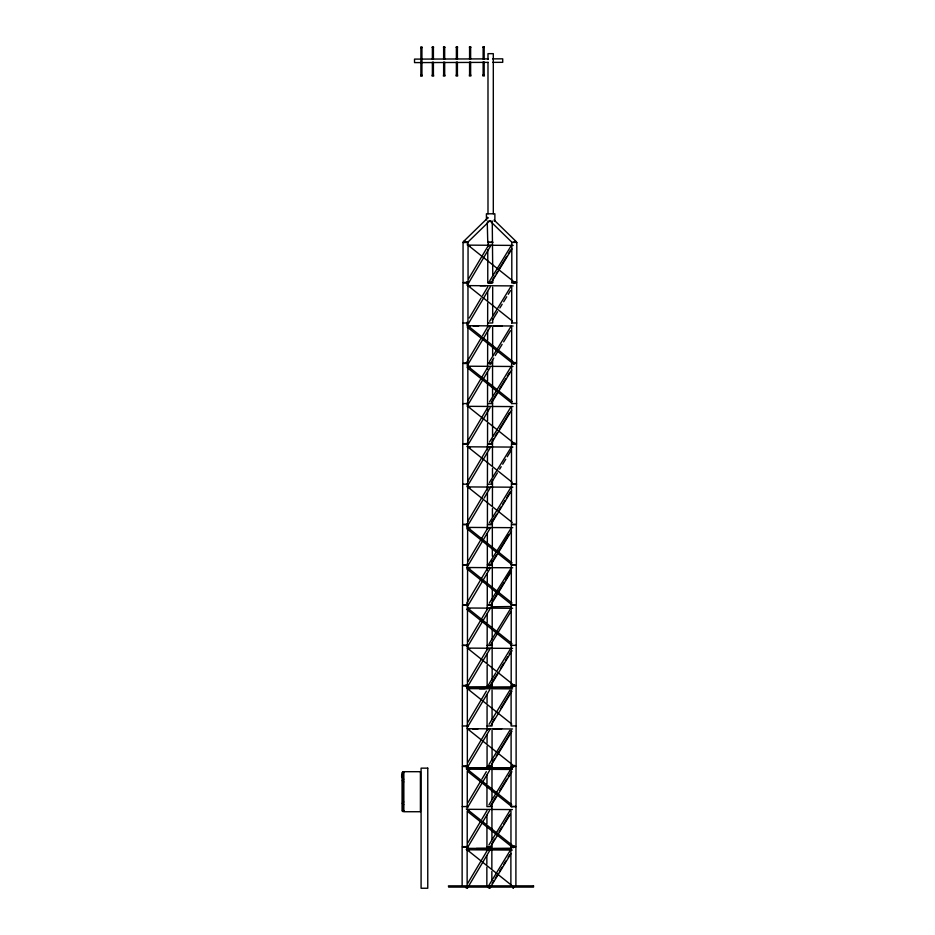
<?xml version="1.0" encoding="UTF-8"?>
<svg xmlns="http://www.w3.org/2000/svg" width="935" height="935" viewBox="0 0 935 935"><rect width="100%" height="100%" fill="white"/><g stroke="black" fill="none" stroke-linecap="round" stroke-linejoin="round"><path stroke-width="1.4" d="M466.249 363.06C468.587 360.618 468.564 366.532 466.249 363.06L481.046 338.178M465.478 886.918L466.331 888.133L467.488 887.981L490.127 849.892M487.988 886.859L488.549 887.946L489.975 887.969L511.024 853.55M467.068 242.878L466.857 242.013M487.766 246.723L488.456 241.464M492.266 222.518L492.768 275.322M487.556 608.533L489.449 608.288M487.205 850.312L488.619 850.312M466.635 281.914C465.42 284.217 470.457 283.585 467.64 281.902M466.904 323.814L468.412 323.615L467.009 322.283M467.033 404.551L468.283 404.212L467.149 402.903M467.033 444.663L468.295 444.102L467.149 443.015M466.951 485.148L468.201 484.809L467.068 483.5M466.904 525.26L468.143 524.921L467.021 523.612M467.103 565.839L468.084 565.184L466.939 564.097M467.033 605.95L468.003 605.518L467.149 604.29M466.951 646.436L467.921 646.003L467.068 644.776M466.016 684.899C464.8 687.202 469.837 686.571 467.021 684.887M467.103 727.056L467.804 726.378L466.939 725.373M467.699 766.899C467.184 763.229 464.017 767.822 467.699 766.899L490.337 728.809M467.009 807.653L467.71 807.197L467.126 806.11M466.962 847.764L467.664 847.297L467.068 846.222M467.488 887.981L467.219 886.894M489.145 281.879C487.801 283.808 492.616 283.983 490.419 282.031M488.526 684.864L488.853 686.267L490.361 686.103M488.444 765.461L488.76 766.864L490.279 766.7M489.975 887.969L489.73 886.883M468.599 278.735L488.573 245.134M468.412 283.317L491.05 245.227M469.265 317.982L481.093 298.066M482.577 295.577L487.754 286.858M468.33 323.802L490.232 286.94M482.53 335.688L488.163 326.011L488.234 326.595L490.372 325.731M468.271 363.914L490.91 325.824M467.652 401.068L487.626 367.455M468.19 404.399L490.104 367.537M467.652 441.168L487.626 407.567M468.19 444.511L490.104 407.648M467.57 481.654L487.544 448.052M468.108 484.996L490.746 446.907M467.512 521.765L487.497 488.163M468.061 525.108L482.67 500.529M484.131 498.075L490.7 487.018M468.178 561.012L487.416 528.649M467.979 565.593L490.618 527.504M466.74 603.192L487.638 568.036M467.921 605.705L490.559 567.615M468.026 641.609L487.264 609.246M467.839 646.19L490.478 608.101M467.979 681.72L487.953 648.107M467.792 686.302L490.431 648.212M467.897 722.206L486.399 691.094M467.71 726.787L489.613 689.925M467.897 762.317L487.871 728.704M467.816 802.803L480.391 781.648M481.876 779.159L486.317 771.691M467.617 807.384L489.531 770.522M467.769 842.914L480.345 821.748M481.829 819.259L487.006 810.551M467.57 847.496L489.484 810.633M467.687 883.4L486.925 851.037M513.245 242.41L515.454 241.16L515.84 242.41M489.73 280.804L511.41 245.379M492.348 279.951L494.638 276.211M496.158 273.721L497.677 271.232M499.197 268.742L506.805 256.307M508.336 253.817L510.615 250.077M490.887 283.305L511.936 248.885M489.648 321.289L511.164 286.11M492.266 320.436L497.595 311.729M499.874 307.989L502.165 304.261M503.684 301.771L506.723 296.792M508.254 294.303L510.533 290.563M489.601 361.401L511.118 326.221M489.472 362.359L488.923 363.481L490.606 364.042L493.738 358.058M495.269 355.569L497.549 351.829M499.068 349.339L502.118 344.372M503.638 341.883L510.487 330.674M489.519 401.886L511.036 366.707M491.378 402.284L497.467 392.326M499.746 388.586L505.835 378.628M507.354 376.139L509.645 372.41M491.436 403.16L511.725 369.968M489.519 441.998L511.024 406.818M492.137 441.145L493.657 438.655M495.176 436.166L497.467 432.426M499.746 428.697L509.633 412.522M491.424 443.272L511.714 410.079M489.437 482.483L510.989 447.608M491.296 482.881L497.385 472.923M499.664 469.183L501.183 466.694M502.703 464.204L505.753 459.225M507.273 456.736L511.083 450.518M489.391 522.595L510.896 487.416M491.249 522.981L496.567 514.273M498.858 510.533L501.137 506.805M502.656 504.316L504.947 500.576M506.466 498.098L510.265 491.868M491.296 523.869L511.585 490.676M488.561 564.296L511.071 528.24M491.167 563.466L496.485 554.759M498.776 551.031L508.663 534.843M491.214 564.354L511.503 531.162M489.25 603.192L511.001 568.351M493.388 599.849L497.186 593.62M498.706 591.13L504.035 582.423M505.554 579.934L510.884 571.227M491.156 604.466L511.445 571.273M489.169 643.677L495.842 632.761M497.326 630.33L510.674 608.498M491.015 644.063L510.802 611.712M489.11 683.789L495.795 672.873M497.268 670.442L510.627 648.61M490.968 684.175L497.058 674.217M500.868 667.999L503.907 663.02M505.426 660.531L507.717 656.791M509.236 654.301L510.755 651.824M490.267 686.29L512.064 650.643M489.028 724.274L509.797 690.31M492.406 722.171L494.697 718.442M500.786 708.485L510.674 692.309M490.945 725.548L511.983 691.129M489.028 764.386L509.797 730.422M492.406 762.282L494.697 758.554M496.216 756.064L510.674 732.409M490.185 766.887L511.983 731.24M488.947 804.871L510.463 769.692M490.805 805.257L496.134 796.55M499.933 790.332L506.782 779.124M508.313 776.634L510.592 772.906M490.863 806.145L511.901 771.726M488.9 844.983L510.405 809.803M492.277 842.879L494.557 839.151M499.126 831.683L502.165 826.704M503.696 824.214L509.785 814.256M490.805 846.245L510.346 814.292M488.818 885.468L510.323 850.289M492.196 883.365L493.715 880.875M495.234 878.386L498.285 873.407M499.804 870.917L502.083 867.189M503.614 864.7L505.893 860.971M508.173 857.231L509.704 854.742M488.292 245.414L488.374 245.998L490.022 245.414M487.673 648.399L487.754 648.983L489.402 648.399M487.591 728.996L487.661 729.581L489.8 728.716M487.123 218.533L464.146 240.903L464.824 242.574M515.208 281.914L513.876 283.55L515.185 281.902M513.818 364.054L515.162 362.383L513.724 364.183L467.103 326.981M514.566 443.658C516.12 441.589 512.614 446.112 514.519 443.634L467.781 406.328L512.988 406.596M513.794 685.916L514.589 684.899L513.245 686.571M513.899 766.279L514.589 765.368L513.186 767.144M513.257 847.507L514.46 845.965L513.712 846.853M514.04 886.918L512.964 888.215L513.993 886.894M489.905 220.683L468.026 241.99L463.035 241.99M464.146 240.903L466.845 241.99M489.601 527.691L487.649 528.111M489.239 447.339L487.789 447.514M489.052 568.036L487.591 568.223M488.736 487.626L487.731 487.626M480.123 285.724L485.709 285.654M473.087 325.918L478.673 325.848M466.507 687.435L489.402 687.143M479.503 688.709L485.09 688.639M472.514 728.903L478.101 728.832M466.425 768.032L489.321 767.74M476.312 848.501L489.192 848.337M493.774 325.953L502.247 325.836M490.992 606.792L511.235 606.534M490.852 687.389L512.544 687.12M493.201 728.926L501.674 728.821M490.77 767.986L512.462 767.717M493.528 848.548L510.884 848.326M488.257 58.882L414.521 59.115L414.532 62.61L488.269 62.376M492.593 58.87L502.714 58.835L502.726 62.329L492.605 62.364M469.44 46.797L470.772 46.797M482.986 46.75L484.307 46.75M420.75 46.972L422.071 46.972M432.227 46.914L433.548 46.914M443.494 46.879L444.815 46.879M456.233 46.832L457.554 46.832M482.986 47.381L484.307 47.381M420.75 47.591L422.071 47.591M432.227 47.533L433.548 47.533M443.494 47.498L444.815 47.498M456.233 47.463L457.554 47.463M469.44 47.416L470.772 47.416M443.377 75.232L444.931 75.232M456.116 75.197L457.659 75.197M469.335 75.151L470.878 75.151M482.869 75.104L484.423 75.104M420.633 75.326L422.188 75.326M432.11 75.267L433.665 75.267M456.116 76.027L457.659 76.027M469.335 75.98L470.878 75.98M482.869 75.945L484.423 75.945M420.633 76.156L422.188 76.156M432.11 76.097L433.665 76.097M443.377 76.062L444.931 76.062M487.661 221.209L492.768 221.209M487.754 242.329L492.745 242.329L487.766 242.434L487.264 222.565M463.035 242.434L468.049 242.434L468.049 282.464L463.059 282.464L463.059 242.434M511.725 282.896L516.728 282.896L516.728 322.926L511.679 323.007M487.684 282.919L492.687 282.919M462.918 323.031L467.967 322.961L467.967 282.919L462.977 282.919L462.918 363.06L467.921 363.06L467.921 327.32M487.638 323.031L492.687 322.961L492.687 318.671M462.837 403.628L467.839 403.546M487.556 403.628L492.558 403.546M511.585 403.604L516.599 403.523M467.757 484.143L462.708 484.225L462.708 524.255L467.71 524.255L467.757 444.113L462.755 444.113L462.755 484.143M487.427 484.225L492.476 484.143M462.626 564.74L467.629 564.74L467.629 524.71L462.626 524.71L462.568 604.851L467.57 604.851L467.57 564.822L462.568 564.822M511.375 564.717L516.377 564.717L516.377 524.687L511.375 524.687L511.316 604.828L516.319 604.828L516.319 564.787L511.316 564.787M462.486 645.337L467.488 645.337M487.193 645.337L492.196 645.337L492.196 642.485M511.188 645.384L516.237 645.314M462.439 645.419L467.43 645.419M487.147 645.419L492.149 645.419L492.149 679.733M487.065 685.904L492.067 685.904M511.106 685.881L516.108 685.881L516.108 766.022L511.106 766.022L511.106 730.27M462.346 726.016L467.348 725.934M487.065 726.016L492.067 725.934L492.067 723.082M516.108 725.911L511.106 725.981L511.106 690.17M467.266 766.501L462.276 766.501L462.217 846.642L467.219 846.642L467.219 810.902M486.983 766.501L491.985 766.501L491.985 799.39M403.733 771.878L402.892 771.878L402.892 772.941M403.733 772.041L403.102 772.778L403.733 772.707M403.417 772.941L402.062 772.941L402.062 810.481L403.733 810.481M402.062 774.203L402.062 777.534M401.641 774.811L401.641 775.606M401.641 776.155L401.641 776.915M403.733 779.206L402.892 779.206L402.892 781.905L403.733 781.905M403.733 801.938L402.892 801.938L402.892 804.626L403.733 804.626M516.026 806.508L511.024 806.508L511.024 766.478L516.026 766.478L515.98 846.619L510.966 846.619L510.966 810.867M462.217 806.613L467.266 806.531L467.266 770.791M510.966 806.578L515.98 806.578M403.733 810.715L402.892 811.545L402.892 810.481M486.854 847.098L491.857 847.098L491.857 868.545M513.21 245.402L468.003 245.134L514.788 282.464M513.128 285.9L467.921 285.619L512.415 321.137M513.081 325.999L467.862 325.731L514.647 363.06M512.999 366.485L467.781 366.216L512.286 401.734M512.906 447.082L467.699 446.813L512.205 482.331M512.859 487.193L467.652 486.925L512.158 522.431M512.777 527.679L467.57 527.41L512.076 562.928M512.719 567.79L467.512 567.522L512.018 603.028M511.936 643.525L467.43 608.007L512.637 608.276M514.168 685.448L467.383 648.107L512.59 648.387M467.488 687.155L512.497 687.435M511.796 724.122L467.301 688.604L512.509 688.873M514.075 766.046L467.29 728.704L512.509 728.984M467.395 767.752L512.403 768.032M512.427 769.47L467.208 769.201L511.714 804.719M512.368 809.581L467.161 809.301L513.946 846.642M467.266 848.349L510.826 848.618M512.286 850.067L467.079 849.798L511.585 885.305M467.126 284.462L467.851 284.789M467.079 324.562L467.792 324.901M489.578 565.804L488.631 565.161M470.328 245.952L467.138 244.83M470.118 367.046L466.927 365.912M470.024 447.643L466.845 446.509M469.978 487.743L466.799 486.621M469.896 528.228L466.717 527.106M469.837 568.34L466.658 567.218M469.756 608.825L467.43 608.007M469.709 648.937L467.383 648.107M469.627 689.422L467.301 688.604M469.627 729.534L467.29 728.704M469.545 770.019L466.355 768.897M469.405 850.616L466.226 849.494M469.908 286.332L467.056 285.315M469.861 326.432L467.009 325.427M469.779 407.029L466.927 406.024M469.16 810.014L466.308 809.009M488.409 217.972L487.217 217.247M467.044 526.288L467.664 526.826M467.033 367.467L511.375 402.856M466.81 528.661L512.298 564.95M466.752 568.772L512.228 605.062M466.67 609.258L512.146 645.547M467.593 771.352L511.936 806.741M467.547 811.463L513.023 847.764M494.066 219.994L515.968 241.347M490.174 221.069L512.064 242.41M492.406 241.674L492.757 242.294M516.681 323.007L516.681 363.037L511.679 363.037L511.679 327.297M515.898 885.679L515.898 847.075L510.884 847.075L510.884 884.241M511.725 287.185L511.725 322.926M511.597 403.523L511.597 363.493L516.599 363.493L516.599 443.634L511.585 443.634L511.585 407.894M494.872 221.209L494.872 213.788L486.422 213.788L486.422 219.97M493.306 213.788L493.306 53.657L487.988 53.657L487.988 59.478M492.768 279.612L492.768 282.464L487.766 282.464L487.766 249.587M492.687 287.209L492.687 315.808M492.64 327.32L492.64 355.919M492.64 360.209L492.64 363.06L487.638 363.06L487.638 343.051M492.558 396.405L492.558 363.516L487.556 363.516L487.556 369.231M492.558 399.257L492.558 436.516M492.558 439.368L492.558 443.658L487.556 443.658L487.556 423.649M492.476 465.56L492.476 444.113L487.474 444.113L487.474 449.828M492.476 468.423L492.476 477.002M492.476 479.854L492.418 505.671M492.418 508.535L492.418 517.113M492.418 519.965L492.418 524.255L487.427 524.255L487.427 492.803M492.336 556.161L492.336 524.71L487.345 524.71L487.345 529M492.336 560.451L492.277 604.851L487.275 604.851L487.275 573.4M492.196 639.622L492.196 605.307L487.193 605.307L487.193 609.597M492.149 682.597L492.149 685.448L487.147 685.448L487.147 665.439M492.067 690.194L492.067 718.793M492.067 730.305L492.067 760.33M492.067 763.194L492.067 766.046L487.065 766.046L487.065 746.037M491.985 803.679L491.985 806.531L486.936 806.613L486.983 786.522M491.939 806.613L491.939 839.49M491.939 843.779L491.939 846.642L486.936 846.642L486.936 826.622M491.857 871.408L491.857 879.987M487.988 62.388L487.988 213.788M487.684 291.498L487.684 300.077M487.684 302.94L487.638 327.32M487.638 330.184L487.638 340.188M487.556 372.095L487.556 380.674M487.556 383.537L487.556 420.785M487.474 452.692L487.427 489.94M487.345 533.289L487.345 564.74L492.336 564.74L487.275 564.822L487.275 570.537M487.193 613.886L487.193 622.465M487.193 625.328L487.147 649.708M487.147 653.997L487.147 662.576M487.065 694.483L487.065 703.062M487.065 705.925L487.065 730.305M487.065 734.594L487.065 743.173M486.983 775.08L486.983 783.659M486.936 815.191L486.936 823.77M486.854 855.677L486.854 864.256M486.854 867.119L486.854 885.702M484.166 47.381L484.166 59.057M484.166 61.967L484.166 75.104M483.126 47.381L483.126 59.057M483.126 61.967L483.126 75.104M470.632 47.416L470.632 59.092M470.632 62.014L470.632 75.151M469.58 47.416L469.58 59.092M469.58 62.014L469.58 75.151M467.138 885.702L467.138 847.098L462.135 847.098L462.135 885.702M457.414 47.463L457.414 59.139M457.414 62.061L457.414 75.197M456.373 47.463L456.373 59.139M456.373 62.061L456.373 75.197M444.674 47.498L444.674 59.174M444.674 62.096L444.674 75.232M443.634 47.498L443.634 59.174M443.634 62.096L443.634 75.232M433.408 47.533L433.408 59.209M433.408 62.131L433.408 75.267M432.367 47.533L432.367 59.209M432.367 62.131L432.367 75.267M421.93 47.591L421.93 75.326M420.89 47.591L420.89 75.326M403.417 772.707L403.417 810.715M403.102 779.206L403.102 781.905M403.102 801.938L403.102 804.626M402.576 772.824L402.576 772.006L402.471 772.824M402.471 780.176L402.471 781.005M402.471 802.908L402.471 803.738M516.81 242.41L511.807 242.41L511.807 282.44L516.81 282.44L516.81 242.41M467.839 363.516L462.837 363.516L462.837 443.658L467.839 443.658L467.839 363.516M516.517 444.09L511.503 444.09L511.457 524.231L516.459 524.231L516.517 444.09M516.517 484.12L511.503 484.12L516.459 484.19M516.237 605.284L511.235 605.284L511.188 685.425L516.19 685.425L516.237 605.284M467.488 605.307L462.486 605.307L462.439 685.448L467.43 685.448L467.488 605.307M467.348 685.904L462.358 685.904L462.346 766.046L467.348 766.046L467.348 685.904M427.762 768.149L421.089 768.149L421.089 888.25L427.762 888.25L427.762 768.149M420.411 771.691L403.733 771.691L403.733 811.732L420.411 811.732L420.411 771.691M402.576 810.598L402.471 811.428L402.576 810.598M533.523 885.854L448.449 885.854L448.66 887.105L533.523 887.105L533.523 885.854"/></g></svg>
